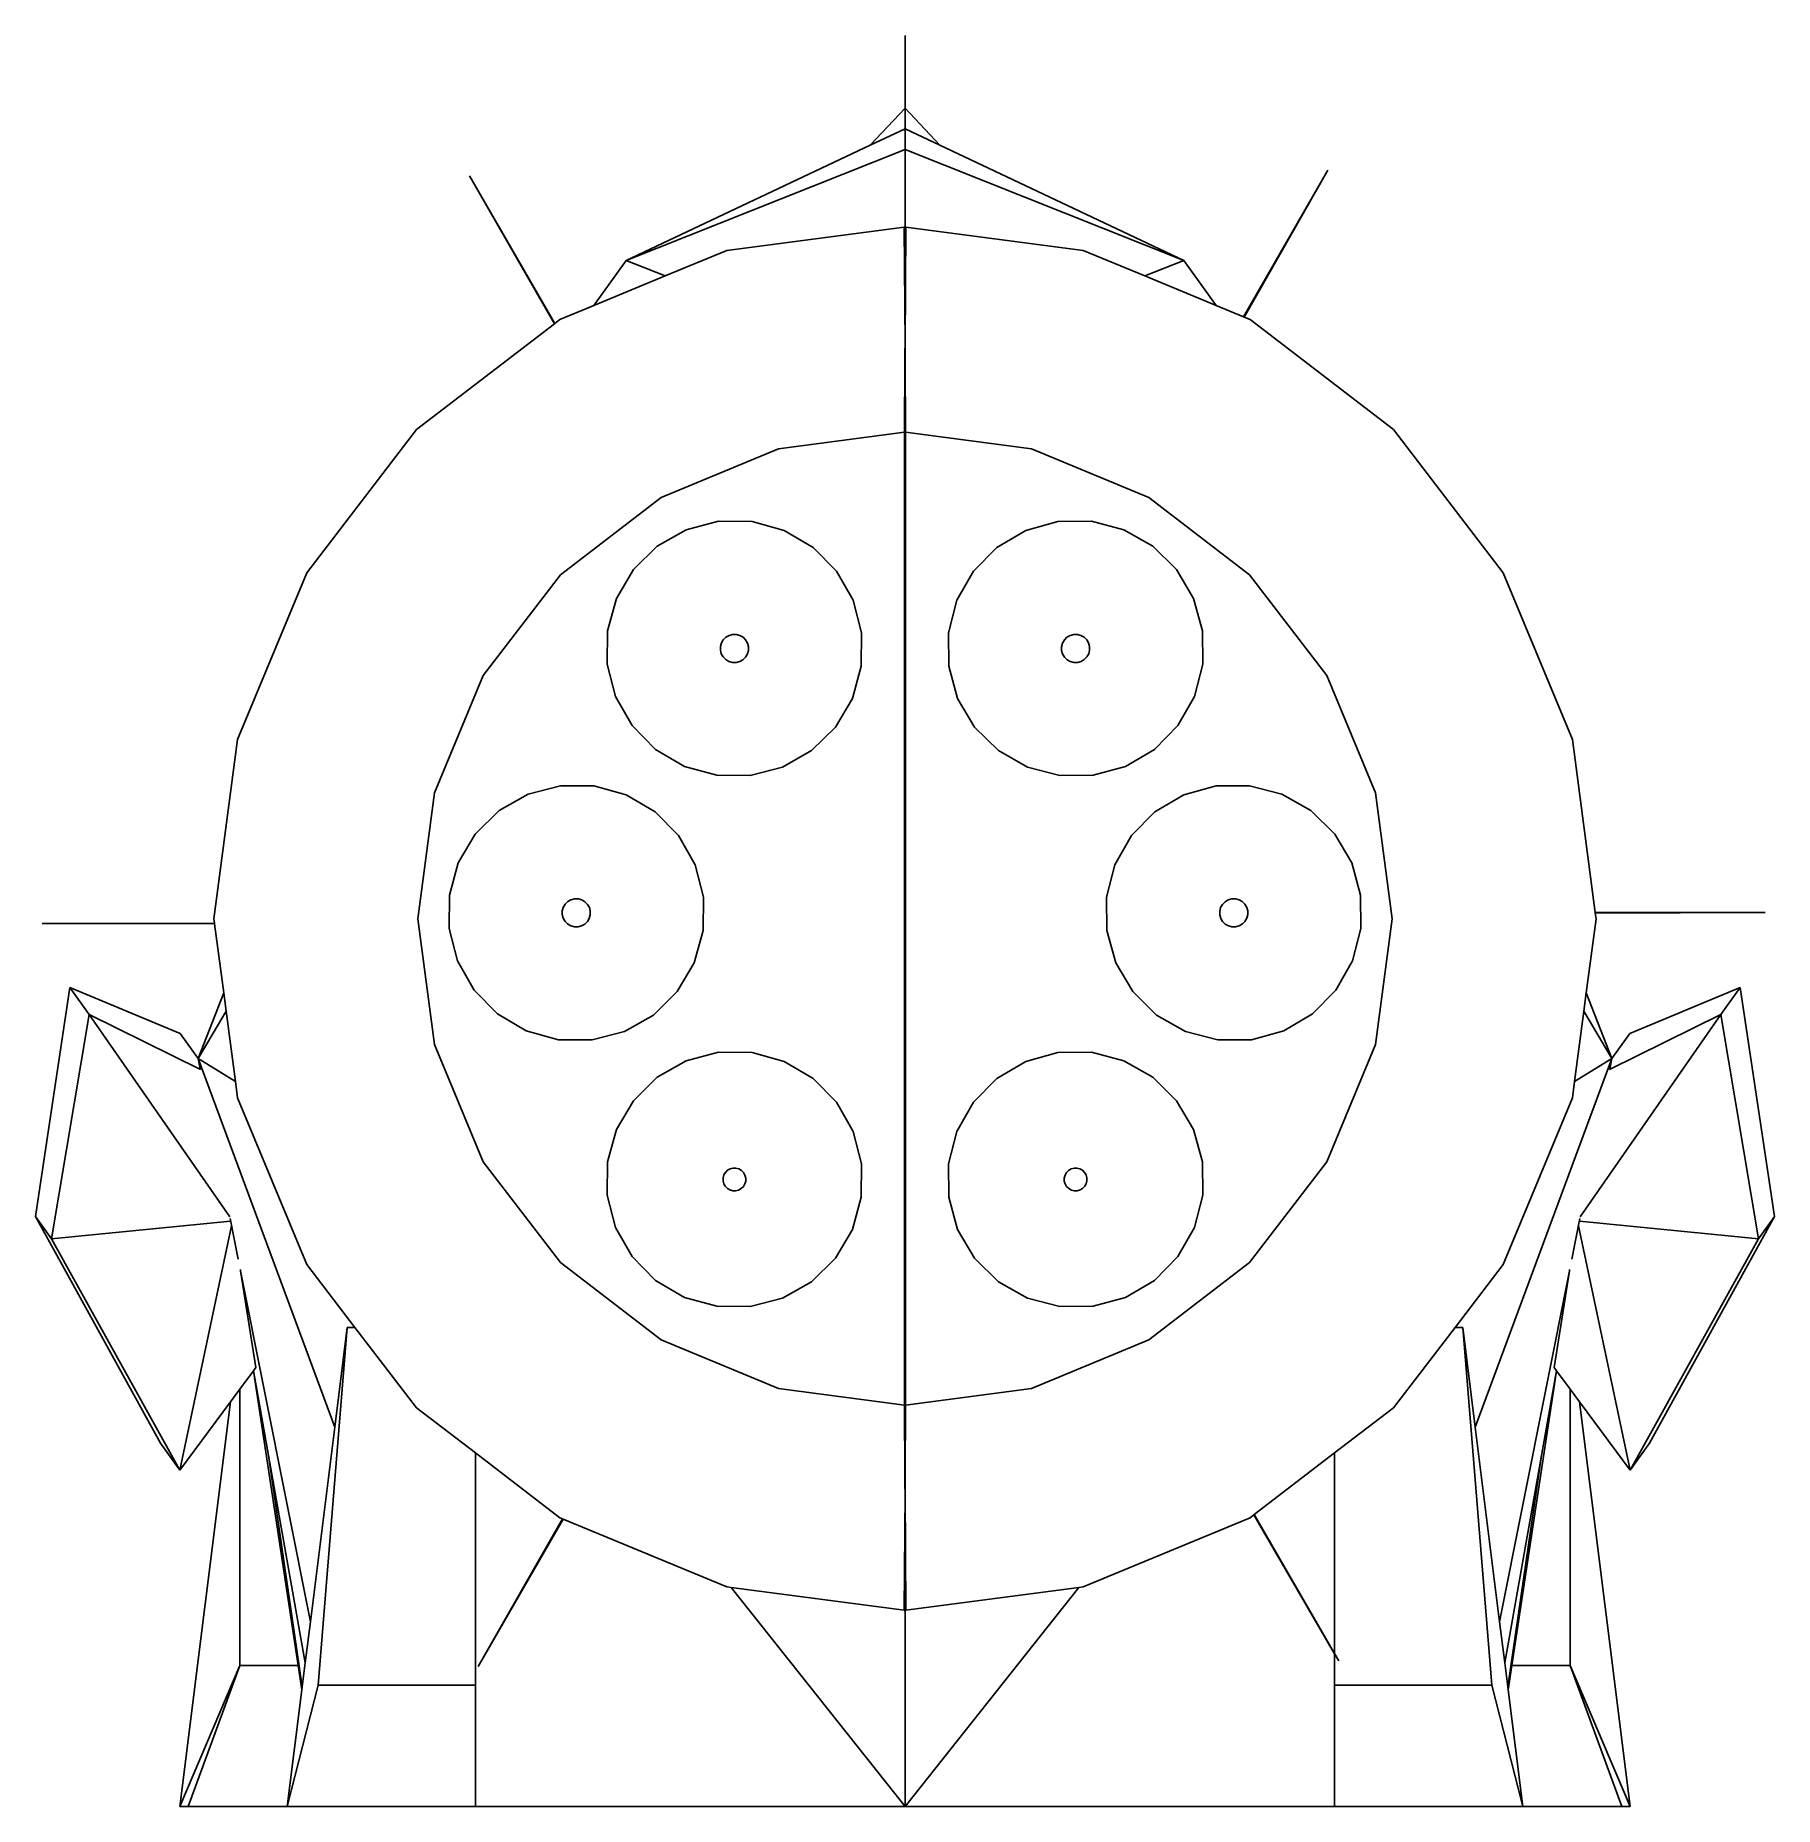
# Model space of a CAD drawing. Extents: x -421 to 421, y -429 to 429.
import ezdxf

# ---------------------------------------------------------------- set-up
doc = ezdxf.new("R2010")
doc.units = 0
doc.header["$MEASUREMENT"] = 0
doc.layers.get('0').update_dxf_attribs({"linetype": 'CONTINUOUS'})

msp = doc.modelspace()

# ---------------------------------------------------------------- linework, layer by layer
for p, q in [((0, 428.61), (0, 393.42)), ((-16.83, 375.45), (0, 393.42)), ((16.83, 375.45), (0, 393.42)), ((0, 383.4), (0, 393.42)), ((0, 373.37), (0, 393.42)), ((0, 373.37), (0, 393.42)), ((0, 383.4), (-16.83, 375.45)), ((0, 373.37), (0, 383.4)), ((0, 383.4), (16.83, 375.45)), ((-16.83, 375.45), (-135, 319.65)), ((-135, 319.65), (0, 373.37)), ((135, 319.65), (0, 373.37)), ((0, 335.87), (0, 373.37)), ((16.83, 375.45), (135, 319.65)), ((-210.81, 360.63), (-169.38, 289.24)), ((-169.61, 289.06), (-210.81, 360.63)), ((163.8, 292.39), (204.65, 363.36)), ((204.65, 363.36), (164.07, 292.28)), ((-0.4, 335.81), (-86.25, 324.51)), ((-0.4, 335.92), (0, 335.87)), ((-0.4, 335.81), (-0.4, 335.92)), ((-0.4, 335.81), (0, 279.2)), ((0.4, 335.92), (0, 335.87)), ((0.4, 335.81), (0, 279.2)), ((0.4, 335.81), (0.4, 335.92)), ((0.4, 335.81), (86.25, 324.51)), ((-135, 319.65), (-150.55, 297.88)), ((-116.03, 312.18), (-135, 319.65)), ((-86.25, 324.51), (-116.03, 312.18)), ((86.25, 324.51), (116.03, 312.18)), ((116.03, 312.18), (135, 319.65)), ((135, 319.65), (150.55, 297.88)), ((-116.03, 312.18), (-150.55, 297.88)), ((116.03, 312.18), (150.55, 297.88)), ((-150.55, 297.88), (-167, 291.06)), ((150.55, 297.88), (163.8, 292.39)), ((163.8, 292.39), (164.07, 292.28)), ((164.07, 292.28), (167, 291.06)), ((-169.61, 289.06), (-236.34, 237.86)), ((-169.38, 289.24), (-169.61, 289.06)), ((-167, 291.06), (-169.38, 289.24)), ((167, 291.06), (236.34, 237.86)), ((-0.03, 275.43), (-0.06, 271.11)), ((0, 279.2), (-0.03, 275.43)), ((0, 279.2), (0.06, 271.11)), ((-0.06, 271.1), (-0.3, 236.52)), ((0, 271.12), (-0.06, 271.11)), ((-0.06, 271.1), (0, 271.12)), ((-0.06, 271.11), (-0.06, 271.1)), ((0, 271.12), (0.06, 271.11)), ((0, 271.12), (0, -268.88)), ((0.06, 271.1), (0, 271.12)), ((0.06, 271.11), (0.06, 271.1)), ((0.06, 271.1), (0.3, 236.52)), ((-236.34, 237.86), (-289.55, 168.52)), ((-0.3, 236.52), (-61.23, 228.5)), ((-0.3, 236.52), (-0.3, -234.28)), ((0.3, 236.52), (0.3, -234.28)), ((0.3, 236.52), (61.23, 228.5)), ((236.34, 237.86), (289.55, 168.52)), ((-61.23, 228.5), (-118, 204.98)), ((61.23, 228.5), (118, 204.98)), ((-118, 204.98), (-166.75, 167.57)), ((118, 204.98), (166.75, 167.57)), ((-105.85, 189.38), (-119.93, 181.4)), ((-90.18, 193.45), (-105.85, 189.38)), ((-74, 193.32), (-90.18, 193.45)), ((-58.4, 189.01), (-74, 193.32)), ((-44.45, 180.81), (-58.4, 189.01)), ((44.45, 180.81), (58.4, 189.01)), ((58.4, 189.01), (74, 193.32)), ((74, 193.32), (90.18, 193.45)), ((90.18, 193.45), (105.85, 189.38)), ((105.85, 189.38), (119.93, 181.4)), ((-119.93, 181.4), (-131.46, 170.04)), ((-33.09, 169.28), (-44.45, 180.81)), ((33.09, 169.28), (44.45, 180.81)), ((119.93, 181.4), (131.46, 170.04)), ((-289.55, 168.52), (-322.99, 87.77)), ((-166.75, 167.57), (-204.16, 118.82)), ((-131.46, 170.04), (-139.66, 156.09)), ((-25.11, 155.2), (-33.09, 169.28)), ((25.11, 155.2), (33.09, 169.28)), ((131.46, 170.04), (139.66, 156.09)), ((166.75, 167.57), (204.16, 118.82)), ((289.55, 168.52), (322.99, 87.77)), ((-139.66, 156.09), (-143.97, 140.49)), ((-21.04, 139.53), (-25.11, 155.2)), ((21.04, 139.53), (25.11, 155.2)), ((139.66, 156.09), (143.97, 140.49)), ((-143.97, 140.49), (-144.1, 124.3)), ((-86.68, 137.36), (-87.95, 136.11)), ((-85.13, 138.24), (-86.68, 137.36)), ((-83.41, 138.69), (-85.13, 138.24)), ((-81.63, 138.67), (-83.41, 138.69)), ((-79.91, 138.2), (-81.63, 138.67)), ((-78.38, 137.3), (-79.91, 138.2)), ((-77.13, 136.03), (-78.38, 137.3)), ((-21.16, 123.35), (-21.04, 139.53)), ((21.16, 123.35), (21.04, 139.53)), ((77.13, 136.03), (78.38, 137.3)), ((78.38, 137.3), (79.91, 138.2)), ((79.91, 138.2), (81.63, 138.67)), ((81.63, 138.67), (83.41, 138.69)), ((83.41, 138.69), (85.13, 138.24)), ((85.13, 138.24), (86.68, 137.36)), ((86.68, 137.36), (87.95, 136.11)), ((143.97, 140.49), (144.1, 124.3)), ((-89.32, 132.86), (-89.34, 131.08)), ((-89.34, 131.08), (-88.89, 129.36)), ((-88.85, 134.58), (-89.32, 132.86)), ((-88.89, 129.36), (-88.01, 127.81)), ((-87.95, 136.11), (-88.85, 134.58)), ((-77.19, 127.73), (-76.29, 129.26)), ((-76.25, 134.48), (-77.13, 136.03)), ((-76.29, 129.26), (-75.81, 130.98)), ((-75.8, 132.76), (-76.25, 134.48)), ((-75.81, 130.98), (-75.8, 132.76)), ((75.8, 132.76), (76.25, 134.48)), ((75.81, 130.98), (75.8, 132.76)), ((76.29, 129.26), (75.81, 130.98)), ((76.25, 134.48), (77.13, 136.03)), ((77.19, 127.73), (76.29, 129.26)), ((87.95, 136.11), (88.85, 134.58)), ((88.89, 129.36), (88.01, 127.81)), ((88.85, 134.58), (89.32, 132.86)), ((89.34, 131.08), (88.89, 129.36)), ((89.32, 132.86), (89.34, 131.08)), ((-144.1, 124.3), (-140.03, 108.64)), ((-88.01, 127.81), (-86.76, 126.54)), ((-86.76, 126.54), (-85.23, 125.64)), ((-85.23, 125.64), (-83.51, 125.16)), ((-83.51, 125.16), (-81.73, 125.15)), ((-81.73, 125.15), (-80.01, 125.6)), ((-80.01, 125.6), (-78.46, 126.48)), ((-78.46, 126.48), (-77.19, 127.73)), ((-25.47, 107.75), (-21.16, 123.35)), ((25.47, 107.75), (21.16, 123.35)), ((78.46, 126.48), (77.19, 127.73)), ((80.01, 125.6), (78.46, 126.48)), ((81.73, 125.15), (80.01, 125.6)), ((83.51, 125.16), (81.73, 125.15)), ((85.23, 125.64), (83.51, 125.16)), ((86.76, 126.54), (85.23, 125.64)), ((88.01, 127.81), (86.76, 126.54)), ((144.1, 124.3), (140.03, 108.64)), ((-204.16, 118.82), (-227.68, 62.04)), ((204.16, 118.82), (227.68, 62.04)), ((-140.03, 108.64), (-132.05, 94.56)), ((-33.68, 93.8), (-25.47, 107.75)), ((33.68, 93.8), (25.47, 107.75)), ((140.03, 108.64), (132.05, 94.56)), ((-132.05, 94.56), (-120.69, 83.03)), ((132.05, 94.56), (120.69, 83.03)), ((-322.99, 87.77), (-334.4, 1.12)), ((-45.21, 82.44), (-33.68, 93.8)), ((45.21, 82.44), (33.68, 93.8)), ((322.99, 87.77), (334.01, 4.1)), ((-120.69, 83.03), (-106.74, 74.82)), ((-59.29, 74.46), (-45.21, 82.44)), ((59.29, 74.46), (45.21, 82.44)), ((120.69, 83.03), (106.74, 74.82)), ((-106.74, 74.82), (-91.14, 70.51)), ((-91.14, 70.51), (-74.95, 70.39)), ((-74.95, 70.39), (-59.29, 74.46)), ((74.95, 70.39), (59.29, 74.46)), ((91.14, 70.51), (74.95, 70.39)), ((106.74, 74.82), (91.14, 70.51)), ((-227.68, 62.04), (-235.7, 1.12)), ((-182.36, 61.4), (-196.44, 53.42)), ((-166.69, 65.47), (-182.36, 61.4)), ((-150.51, 65.35), (-166.69, 65.47)), ((-134.91, 61.03), (-150.51, 65.35)), ((-120.95, 52.83), (-134.91, 61.03)), ((120.95, 52.83), (134.91, 61.03)), ((134.91, 61.03), (150.51, 65.35)), ((150.51, 65.35), (166.69, 65.47)), ((166.69, 65.47), (182.36, 61.4)), ((182.36, 61.4), (196.44, 53.42)), ((227.68, 62.04), (235.7, 1.12)), ((-196.44, 53.42), (-207.97, 42.06)), ((-109.6, 41.3), (-120.95, 52.83)), ((109.6, 41.3), (120.95, 52.83)), ((196.44, 53.42), (207.97, 42.06)), ((-207.97, 42.06), (-216.17, 28.11)), ((-101.61, 27.22), (-109.6, 41.3)), ((101.61, 27.22), (109.6, 41.3)), ((207.97, 42.06), (216.17, 28.11)), ((-216.17, 28.11), (-220.48, 12.51)), ((-97.55, 11.56), (-101.61, 27.22)), ((97.55, 11.56), (101.61, 27.22)), ((216.17, 28.11), (220.48, 12.51)), ((-220.48, 12.51), (-220.61, -3.68)), ((-163.19, 9.38), (-164.46, 8.13)), ((-161.64, 10.26), (-163.19, 9.38)), ((-159.92, 10.71), (-161.64, 10.26)), ((-158.13, 10.69), (-159.92, 10.71)), ((-156.42, 10.22), (-158.13, 10.69)), ((-154.88, 9.32), (-156.42, 10.22)), ((-153.63, 8.05), (-154.88, 9.32)), ((-97.67, -4.63), (-97.55, 11.56)), ((97.67, -4.63), (97.55, 11.56)), ((153.63, 8.05), (154.88, 9.32)), ((154.88, 9.32), (156.42, 10.22)), ((156.42, 10.22), (158.13, 10.69)), ((158.13, 10.69), (159.92, 10.71)), ((159.92, 10.71), (161.64, 10.26)), ((161.64, 10.26), (163.19, 9.38)), ((163.19, 9.38), (164.46, 8.13)), ((220.48, 12.51), (220.61, -3.68)), ((-334.4, 1.12), (-334.12, -1.03)), ((-235.7, 1.12), (-227.68, -59.81)), ((-165.83, 4.88), (-165.85, 3.1)), ((-165.85, 3.1), (-165.4, 1.38)), ((-165.36, 6.6), (-165.83, 4.88)), ((-165.4, 1.38), (-164.52, -0.17)), ((-164.46, 8.13), (-165.36, 6.6)), ((-153.7, -0.25), (-152.8, 1.28)), ((-152.76, 6.5), (-153.63, 8.05)), ((-152.8, 1.28), (-152.32, 3)), ((-152.31, 4.78), (-152.76, 6.5)), ((-152.32, 3), (-152.31, 4.78)), ((152.31, 4.78), (152.76, 6.5)), ((152.32, 3), (152.31, 4.78)), ((152.8, 1.28), (152.32, 3)), ((152.76, 6.5), (153.63, 8.05)), ((153.7, -0.25), (152.8, 1.28)), ((164.46, 8.13), (165.36, 6.6)), ((165.4, 1.38), (164.52, -0.17)), ((165.36, 6.6), (165.83, 4.88)), ((165.85, 3.1), (165.4, 1.38)), ((165.83, 4.88), (165.85, 3.1)), ((235.7, 1.12), (227.68, -59.81)), ((334.4, 1.12), (329.68, -34.72)), ((334.01, 4.1), (416.19, 4.08)), ((334.01, 4.1), (334.05, 3.81)), ((416.19, 4.08), (334.05, 3.81)), ((334.05, 3.81), (334.4, 1.12)), ((-417.61, -1.18), (-334.12, -1.03)), ((-334.08, -1.33), (-417.61, -1.18)), ((-334.12, -1.03), (-334.08, -1.33)), ((-334.08, -1.33), (-329.68, -34.72)), ((-220.61, -3.68), (-216.54, -19.34)), ((-164.52, -0.17), (-163.27, -1.44)), ((-163.27, -1.44), (-161.74, -2.34)), ((-161.74, -2.34), (-160.02, -2.81)), ((-160.02, -2.81), (-158.24, -2.83)), ((-158.24, -2.83), (-156.52, -2.38)), ((-156.52, -2.38), (-154.97, -1.5)), ((-154.97, -1.5), (-153.7, -0.25)), ((-101.98, -20.23), (-97.67, -4.63)), ((101.98, -20.23), (97.67, -4.63)), ((154.97, -1.5), (153.7, -0.25)), ((156.52, -2.38), (154.97, -1.5)), ((158.24, -2.83), (156.52, -2.38)), ((160.02, -2.81), (158.24, -2.83)), ((161.74, -2.34), (160.02, -2.81)), ((163.27, -1.44), (161.74, -2.34)), ((164.52, -0.17), (163.27, -1.44)), ((220.61, -3.68), (216.54, -19.34)), ((-216.54, -19.34), (-208.56, -33.42)), ((-110.18, -34.18), (-101.98, -20.23)), ((110.18, -34.18), (101.98, -20.23)), ((216.54, -19.34), (208.56, -33.42)), ((-404.18, -32.15), (-420.82, -143.02)), ((-394.78, -45.2), (-404.18, -32.15)), ((-350.7, -54.43), (-404.18, -32.15)), ((-208.56, -33.42), (-197.2, -44.95)), ((-121.72, -45.54), (-110.18, -34.18)), ((121.72, -45.54), (110.18, -34.18)), ((208.56, -33.42), (197.2, -44.95)), ((350.7, -54.43), (404.18, -32.15)), ((394.78, -45.2), (404.18, -32.15)), ((404.18, -32.15), (420.82, -143.02)), ((-342, -66.52), (-329.68, -34.72)), ((-329.68, -34.72), (-328.5, -43.66)), ((329.68, -34.72), (328.5, -43.66)), ((342, -66.52), (329.68, -34.72)), ((-412.98, -153.9), (-394.78, -45.2)), ((-340.86, -71.93), (-394.78, -45.2)), ((-326.7, -143.17), (-394.78, -45.2)), ((-342, -66.52), (-328.5, -43.66)), ((-328.5, -43.66), (-324.02, -77.71)), ((-197.2, -44.95), (-183.25, -53.15)), ((-135.8, -53.52), (-121.72, -45.54)), ((135.8, -53.52), (121.72, -45.54)), ((197.2, -44.95), (183.25, -53.15)), ((328.5, -43.66), (324.02, -77.71)), ((326.7, -143.17), (394.78, -45.2)), ((342, -66.52), (328.5, -43.66)), ((340.86, -71.93), (394.78, -45.2)), ((412.98, -153.9), (394.78, -45.2)), ((-342, -66.52), (-350.7, -54.43)), ((-227.68, -59.81), (-204.16, -116.58)), ((-183.25, -53.15), (-167.65, -57.46)), ((-167.65, -57.46), (-151.46, -57.59)), ((-151.46, -57.59), (-135.8, -53.52)), ((151.46, -57.59), (135.8, -53.52)), ((167.65, -57.46), (151.46, -57.59)), ((183.25, -53.15), (167.65, -57.46)), ((227.68, -59.81), (204.16, -116.58)), ((342, -66.52), (350.7, -54.43)), ((-342, -66.52), (-340.93, -71.89)), ((-324.02, -77.71), (-342, -66.52)), ((-342, -66.52), (-275.96, -244.99)), ((-341.08, -71.71), (-342, -66.52)), ((-105.85, -67.62), (-119.93, -75.6)), ((-90.18, -63.55), (-105.85, -67.62)), ((-74, -63.68), (-90.18, -63.55)), ((-58.4, -67.99), (-74, -63.68)), ((-44.45, -76.19), (-58.4, -67.99)), ((44.45, -76.19), (58.4, -67.99)), ((58.4, -67.99), (74, -63.68)), ((74, -63.68), (90.18, -63.55)), ((90.18, -63.55), (105.85, -67.62)), ((105.85, -67.62), (119.93, -75.6)), ((342, -66.52), (275.96, -244.99)), ((324.02, -77.71), (342, -66.52)), ((342, -66.52), (340.93, -71.89)), ((341.08, -71.71), (342, -66.52)), ((-119.93, -75.6), (-131.46, -86.96)), ((-33.09, -87.72), (-44.45, -76.19)), ((33.09, -87.72), (44.45, -76.19)), ((119.93, -75.6), (131.46, -86.96)), ((-324.02, -77.71), (-322.99, -85.53)), ((-322.99, -85.53), (-289.55, -166.28)), ((322.99, -85.53), (289.55, -166.28)), ((324.02, -77.71), (322.99, -85.53)), ((-131.46, -86.96), (-139.66, -100.91)), ((-25.11, -101.8), (-33.09, -87.72)), ((25.11, -101.8), (33.09, -87.72)), ((131.46, -86.96), (139.66, -100.91)), ((-139.66, -100.91), (-143.97, -116.51)), ((-21.04, -117.47), (-25.11, -101.8)), ((21.04, -117.47), (25.11, -101.8)), ((139.66, -100.91), (143.97, -116.51)), ((-204.16, -116.58), (-166.75, -165.33)), ((-143.97, -116.51), (-144.1, -132.7)), ((-84.64, -119.96), (-85.9, -120.67)), ((-83.25, -119.6), (-84.64, -119.96)), ((-81.81, -119.61), (-83.25, -119.6)), ((-80.42, -120), (-81.81, -119.61)), ((-79.17, -120.73), (-80.42, -120)), ((-21.16, -133.65), (-21.04, -117.47)), ((21.16, -133.65), (21.04, -117.47)), ((79.17, -120.73), (80.42, -120)), ((80.42, -120), (81.81, -119.61)), ((81.81, -119.61), (83.25, -119.6)), ((83.25, -119.6), (84.64, -119.96)), ((84.64, -119.96), (85.9, -120.67)), ((143.97, -116.51), (144.1, -132.7)), ((204.16, -116.58), (166.75, -165.33)), ((-88.04, -124.32), (-88.05, -125.76)), ((-88.05, -125.76), (-87.69, -127.15)), ((-87.65, -122.93), (-88.04, -124.32)), ((-87.69, -127.15), (-86.98, -128.41)), ((-86.92, -121.69), (-87.65, -122.93)), ((-86.98, -128.41), (-85.96, -129.44)), ((-85.9, -120.67), (-86.92, -121.69)), ((-79.24, -129.49), (-78.21, -128.48)), ((-78.16, -121.75), (-79.17, -120.73)), ((-78.21, -128.48), (-77.48, -127.23)), ((-77.45, -123.01), (-78.16, -121.75)), ((-77.48, -127.23), (-77.1, -125.84)), ((-77.09, -124.4), (-77.45, -123.01)), ((-77.1, -125.84), (-77.09, -124.4)), ((77.09, -124.4), (77.45, -123.01)), ((77.1, -125.84), (77.09, -124.4)), ((77.48, -127.23), (77.1, -125.84)), ((77.45, -123.01), (78.16, -121.75)), ((78.21, -128.48), (77.48, -127.23)), ((78.16, -121.75), (79.17, -120.73)), ((79.24, -129.49), (78.21, -128.48)), ((85.9, -120.67), (86.92, -121.69)), ((86.98, -128.41), (85.96, -129.44)), ((86.92, -121.69), (87.65, -122.93)), ((87.69, -127.15), (86.98, -128.41)), ((87.65, -122.93), (88.04, -124.32)), ((88.05, -125.76), (87.69, -127.15)), ((88.04, -124.32), (88.05, -125.76)), ((-144.1, -132.7), (-140.03, -148.36)), ((-85.96, -129.44), (-84.72, -130.17)), ((-84.72, -130.17), (-83.33, -130.55)), ((-83.33, -130.55), (-81.89, -130.56)), ((-81.89, -130.56), (-80.5, -130.2)), ((-80.5, -130.2), (-79.24, -129.49)), ((-25.47, -149.25), (-21.16, -133.65)), ((25.47, -149.25), (21.16, -133.65)), ((80.5, -130.2), (79.24, -129.49)), ((81.89, -130.56), (80.5, -130.2)), ((83.33, -130.55), (81.89, -130.56)), ((84.72, -130.17), (83.33, -130.55)), ((85.96, -129.44), (84.72, -130.17)), ((144.1, -132.7), (140.03, -148.36)), ((-420.82, -143.02), (-360.28, -252.76)), ((-420.82, -143.02), (-412.98, -153.9)), ((-326.34, -145.2), (-412.98, -153.9)), ((-326.59, -143.95), (-322.66, -163.65)), ((326.59, -143.95), (322.66, -163.65)), ((326.34, -145.2), (412.98, -153.9)), ((420.82, -143.02), (360.28, -252.76)), ((420.82, -143.02), (412.98, -153.9)), ((-350.88, -265.82), (-412.98, -153.9)), ((-325.87, -147.55), (-350.88, -265.82)), ((-140.03, -148.36), (-132.05, -162.44)), ((-33.68, -163.2), (-25.47, -149.25)), ((33.68, -163.2), (25.47, -149.25)), ((140.03, -148.36), (132.05, -162.44)), ((325.87, -147.55), (350.88, -265.82)), ((350.88, -265.82), (412.98, -153.9)), ((-132.05, -162.44), (-120.69, -173.97)), ((132.05, -162.44), (120.69, -173.97)), ((-321.53, -169.36), (-321.64, -168.63)), ((-321.53, -169.36), (-287.73, -339.13)), ((-314.14, -216.15), (-321.53, -169.36)), ((-289.55, -166.28), (-266.22, -196.69)), ((-166.75, -165.33), (-118, -202.74)), ((-45.21, -174.56), (-33.68, -163.2)), ((45.21, -174.56), (33.68, -163.2)), ((166.75, -165.33), (118, -202.74)), ((289.55, -166.28), (266.22, -196.69)), ((321.53, -169.36), (287.73, -339.13)), ((314.14, -216.15), (321.53, -169.36)), ((321.53, -169.36), (321.64, -168.63)), ((-120.69, -173.97), (-106.74, -182.18)), ((-59.29, -182.54), (-45.21, -174.56)), ((59.29, -182.54), (45.21, -174.56)), ((120.69, -173.97), (106.74, -182.18)), ((-106.74, -182.18), (-91.14, -186.49)), ((-91.14, -186.49), (-74.95, -186.61)), ((-74.95, -186.61), (-59.29, -182.54)), ((74.95, -186.61), (59.29, -182.54)), ((91.14, -186.49), (74.95, -186.61)), ((106.74, -182.18), (91.14, -186.49)), ((-269.92, -196.69), (-283.92, -369.77)), ((-269.92, -196.69), (-275.96, -244.99)), ((-269.92, -196.69), (-266.22, -196.69)), ((-266.22, -196.69), (-236.34, -235.62)), ((266.22, -196.69), (236.34, -235.62)), ((269.92, -196.69), (266.22, -196.69)), ((269.92, -196.69), (283.92, -369.77)), ((269.92, -196.69), (275.96, -244.99)), ((-118, -202.74), (-61.23, -226.26)), ((118, -202.74), (61.23, -226.26)), ((-315.36, -217.79), (-321.92, -226.66)), ((-315.25, -217.65), (-315.36, -217.79)), ((-315.36, -217.79), (-293.64, -360.31)), ((-314.14, -216.15), (-315.25, -217.65)), ((-308, -258.62), (-315.25, -217.65)), ((315.36, -217.79), (293.64, -360.31)), ((308, -258.62), (315.25, -217.65)), ((314.14, -216.15), (315.25, -217.65)), ((315.25, -217.65), (315.36, -217.79)), ((315.36, -217.79), (321.92, -226.66)), ((-321.92, -226.66), (-326.43, -232.76)), ((-321.92, -360.31), (-321.92, -226.66)), ((-61.23, -226.26), (-0.3, -234.28)), ((61.23, -226.26), (0.3, -234.28)), ((321.92, -360.31), (321.92, -226.66)), ((321.92, -226.66), (326.43, -232.76)), ((-326.43, -232.76), (-350.92, -428.61)), ((-326.43, -232.76), (-350.88, -265.82)), ((-236.34, -235.62), (-207.92, -257.43)), ((-0.06, -268.85), (-0.3, -234.28)), ((0.06, -268.85), (0.3, -234.28)), ((236.34, -235.62), (207.92, -257.43)), ((326.43, -232.76), (350.92, -428.61)), ((326.43, -232.76), (350.88, -265.82)), ((-275.96, -244.99), (-287.73, -339.13)), ((275.96, -244.99), (287.73, -339.13)), ((-360.28, -252.76), (-350.88, -265.82)), ((360.28, -252.76), (350.88, -265.82)), ((-308, -258.62), (-291.67, -370.66)), ((-290.22, -359.07), (-308, -258.62)), ((-207.92, -257.43), (-207.92, -369.77)), ((-207.92, -257.43), (-167, -288.83)), ((207.92, -257.43), (169.04, -287.26)), ((207.92, -354.57), (207.92, -257.43)), ((290.22, -359.07), (308, -258.62)), ((308, -258.62), (291.67, -370.66)), ((-0.06, -268.85), (0, -268.88)), ((-0.06, -268.87), (-0.06, -268.85)), ((-0.06, -268.87), (0, -268.88)), ((-0.03, -273.19), (-0.06, -268.87)), ((0, -276.97), (-0.03, -273.19)), ((0.06, -268.85), (0, -268.88)), ((0.06, -268.87), (0, -268.88)), ((0, -276.97), (0.06, -268.87)), ((0.06, -268.87), (0.06, -268.85)), ((-0.4, -333.58), (0, -276.97)), ((0.4, -333.58), (0, -276.97)), ((-206.61, -360.78), (-165.7, -289.37)), ((-165.42, -289.48), (-206.61, -360.78)), ((-167, -288.83), (-165.7, -289.37)), ((-165.7, -289.37), (-165.42, -289.48)), ((-165.42, -289.48), (-86.25, -322.27)), ((167, -288.83), (86.25, -322.27)), ((168.81, -287.44), (167, -288.83)), ((169.04, -287.26), (168.81, -287.44)), ((207.92, -354.6), (168.81, -287.44)), ((169.04, -287.26), (207.92, -354.57)), ((-86.25, -322.27), (-84.14, -322.55)), ((-84.14, -322.55), (0, -428.61)), ((-84.14, -322.55), (-0.4, -333.58)), ((84.14, -322.55), (0, -428.61)), ((84.14, -322.55), (0.4, -333.58)), ((86.25, -322.27), (84.14, -322.55)), ((-0.4, -333.58), (-0.4, -333.68)), ((0, -333.63), (-0.4, -333.68)), ((0, -428.61), (0, -333.63)), ((0, -333.63), (0.4, -333.68)), ((0.4, -333.58), (0.4, -333.68)), ((-287.73, -339.13), (-290.22, -359.07)), ((287.73, -339.13), (290.22, -359.07)), ((-290.22, -359.07), (-291.67, -370.66)), ((207.92, -354.57), (209.93, -358.04)), ((207.92, -354.6), (207.92, -369.77)), ((209.93, -358.04), (207.92, -354.6)), ((290.22, -359.07), (291.67, -370.66)), ((-321.92, -360.31), (-350.92, -428.61)), ((-321.92, -360.31), (-346.92, -428.61)), ((-321.92, -360.31), (-293.64, -360.31)), ((-293.64, -360.31), (-291.85, -372.05)), ((293.64, -360.31), (291.85, -372.05)), ((321.92, -360.31), (293.64, -360.31)), ((321.92, -360.31), (346.92, -428.61)), ((321.92, -360.31), (350.92, -428.61)), ((-298.92, -428.61), (-283.92, -369.77)), ((-291.85, -372.05), (-298.92, -428.61)), ((-291.67, -370.66), (-291.85, -372.05)), ((-283.92, -369.77), (-207.92, -369.77)), ((-207.92, -428.61), (-207.92, -369.77)), ((207.92, -428.61), (207.92, -369.77)), ((283.92, -369.77), (207.92, -369.77)), ((298.92, -428.61), (283.92, -369.77)), ((291.67, -370.66), (291.85, -372.05)), ((291.85, -372.05), (298.92, -428.61)), ((-346.92, -428.61), (-298.92, -428.61)), ((-298.92, -428.61), (-207.92, -428.61)), ((-207.92, -428.61), (0, -428.61)), ((207.92, -428.61), (0, -428.61)), ((207.92, -428.61), (298.92, -428.61)), ((-346.92, -428.61), (-350.92, -428.61)), ((346.92, -428.61), (298.92, -428.61)), ((346.92, -428.61), (350.92, -428.61))]:
    msp.add_line(p, q)

doc.saveas('drawing.dxf')
